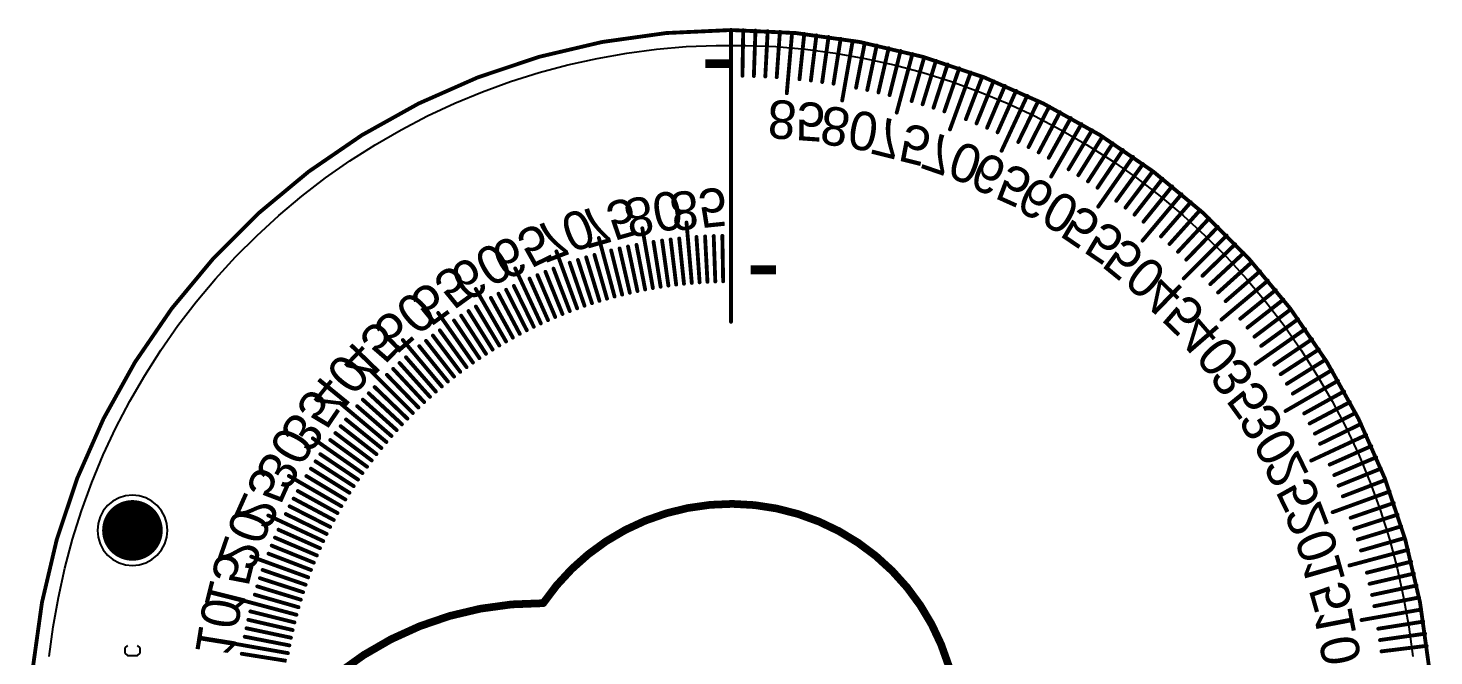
# Model space of a CAD drawing. Header units: millimetres. Extents: x -46.4 to 46.4, y -47.3 to 46.4.
# Drawn here: x -46.4 to 46.4, y 5 to 46.4 of the extents above; entities that cross this region are included whole.
import ezdxf

# ---------------------------------------------------------------- set-up
doc = ezdxf.new("R2010")
doc.units = ezdxf.units.MM
for name, color, linetype in [('BottomLayer', 5, 'Continuous'), ('BottomOverlay', 54, 'Continuous'), ('BottomSolder', 6, 'Continuous'), ('Mechanical1', 6, 'Continuous'), ('PadHoleLayer', 156, 'Continuous'), ('TopLayer', 1, 'Continuous'), ('TopOverlay', 2, 'Continuous'), ('TopSolder', 216, 'Continuous')]:
    doc.layers.add(name, color=color, linetype=linetype)

msp = doc.modelspace()

# ---------------------------------------------------------------- linework, layer by layer
at = {"layer": 'BottomLayer'}
for p, q in [((-8.83, 44.389), (-6.885, 44.732)), ((-6.885, 44.732), (-4.927, 44.99)), ((-4.927, 44.99), (-2.96, 45.162)), ((-2.96, 45.162), (-0.987, 45.248)), ((-0.987, 45.248), (0.987, 45.248)), ((0.987, 45.248), (2.96, 45.162)), ((2.96, 45.162), (4.927, 44.99)), ((4.927, 44.99), (6.885, 44.732)), ((6.885, 44.732), (8.83, 44.389)), ((-12.665, 43.451), (-10.757, 43.962)), ((-10.757, 43.962), (-8.83, 44.389)), ((8.83, 44.389), (10.757, 43.962)), ((10.757, 43.962), (12.665, 43.451)), ((-16.404, 42.182), (-14.548, 42.857)), ((-14.548, 42.857), (-12.665, 43.451)), ((12.665, 43.451), (14.548, 42.857)), ((14.548, 42.857), (16.404, 42.182)), ((-18.228, 41.426), (-16.404, 42.182)), ((16.404, 42.182), (18.228, 41.426)), ((-20.018, 40.591), (-18.228, 41.426)), ((18.228, 41.426), (20.018, 40.591)), ((-21.769, 39.68), (-20.018, 40.591)), ((20.018, 40.591), (21.769, 39.68)), ((-23.479, 38.692), (-21.769, 39.68)), ((21.769, 39.68), (23.479, 38.692)), ((-25.145, 37.631), (-23.479, 38.692)), ((23.479, 38.692), (25.144, 37.631)), ((-26.762, 36.499), (-25.145, 37.631)), ((25.144, 37.631), (26.762, 36.499)), ((-28.329, 35.297), (-26.762, 36.499)), ((26.762, 36.499), (28.329, 35.297)), ((-29.841, 34.027), (-28.329, 35.297)), ((28.329, 35.297), (29.841, 34.027)), ((-31.297, 32.693), (-29.841, 34.027)), ((29.841, 34.027), (31.297, 32.693)), ((-32.693, 31.297), (-31.297, 32.693)), ((31.297, 32.693), (32.693, 31.297)), ((-34.027, 29.841), (-32.693, 31.297)), ((32.693, 31.297), (34.027, 29.841)), ((-35.297, 28.329), (-34.027, 29.841)), ((34.027, 29.841), (35.297, 28.329)), ((-36.499, 26.762), (-35.297, 28.329)), ((35.297, 28.329), (36.499, 26.762)), ((-37.631, 25.144), (-36.499, 26.762)), ((36.499, 26.762), (37.631, 25.145)), ((-38.692, 23.479), (-37.631, 25.144)), ((37.631, 25.145), (38.692, 23.479)), ((-39.68, 21.769), (-38.692, 23.479)), ((38.692, 23.479), (39.68, 21.769)), ((-40.591, 20.018), (-39.68, 21.769)), ((39.68, 21.769), (40.591, 20.018)), ((-41.426, 18.228), (-40.591, 20.018)), ((40.591, 20.018), (41.426, 18.228)), ((-42.182, 16.404), (-41.426, 18.228)), ((41.426, 18.228), (42.182, 16.404)), ((-42.857, 14.548), (-42.182, 16.404)), ((42.182, 16.404), (42.857, 14.548)), ((-41.138, 14.888), (-41.426, 14.537)), ((-40.787, 15.176), (-41.138, 14.888)), ((-40.386, 15.39), (-40.787, 15.176)), ((-39.952, 15.521), (-40.386, 15.39)), ((-39.5, 15.566), (-39.952, 15.521)), ((-39.048, 15.521), (-39.5, 15.566)), ((-38.614, 15.39), (-39.048, 15.521)), ((-38.213, 15.176), (-38.614, 15.39)), ((-37.862, 14.888), (-38.213, 15.176)), ((-37.574, 14.537), (-37.862, 14.888)), ((-43.451, 12.665), (-42.857, 14.548)), ((-41.64, 14.136), (-41.771, 13.702)), ((-41.426, 14.537), (-41.64, 14.136)), ((-37.36, 14.136), (-37.574, 14.537)), ((-37.229, 13.702), (-37.36, 14.136)), ((42.857, 14.548), (43.451, 12.665)), ((-41.771, 13.702), (-41.816, 13.25)), ((-41.816, 13.25), (-41.771, 12.798)), ((-37.184, 13.25), (-37.229, 13.702)), ((-37.229, 12.798), (-37.184, 13.25)), ((-43.962, 10.757), (-43.451, 12.665)), ((-41.771, 12.798), (-41.64, 12.364)), ((-41.64, 12.364), (-41.426, 11.963)), ((-37.574, 11.963), (-37.36, 12.364)), ((-37.36, 12.364), (-37.229, 12.798)), ((43.451, 12.665), (43.962, 10.757)), ((-41.426, 11.963), (-41.138, 11.612)), ((-41.138, 11.612), (-40.787, 11.324)), ((-40.787, 11.324), (-40.386, 11.11)), ((-38.614, 11.11), (-38.213, 11.324)), ((-38.213, 11.324), (-37.862, 11.612)), ((-37.862, 11.612), (-37.574, 11.963)), ((-44.389, 8.83), (-43.962, 10.757)), ((-40.386, 11.11), (-39.952, 10.979)), ((-39.952, 10.979), (-39.5, 10.934)), ((-39.5, 10.934), (-39.048, 10.979)), ((-39.048, 10.979), (-38.614, 11.11)), ((43.962, 10.757), (44.389, 8.83)), ((-44.732, 6.885), (-44.389, 8.83)), ((44.389, 8.83), (44.732, 6.885)), ((-44.99, 4.927), (-44.732, 6.885)), ((44.732, 6.885), (44.99, 4.927))]:
    msp.add_line(p, q, dxfattribs=at)
at = {"layer": 'BottomOverlay', "const_width": 0.254}
for points in [[(0, 27.007), (0, 46.257)], [(0.755, 43.243), (0.807, 46.243)], [(1.509, 43.224), (1.614, 46.222)], [(2.264, 43.191), (2.421, 46.187)], [(3.017, 43.145), (3.226, 46.137)], [(3.682, 42.089), (4.031, 46.074)], [(3.769, 43.085), (4.031, 46.074)], [(4.521, 43.013), (4.834, 45.997)], [(5.271, 42.928), (5.636, 45.905)], [(6.019, 42.829), (6.437, 45.8)], [(6.766, 42.718), (7.235, 45.681)], [(7.337, 41.608), (8.031, 45.547)], [(7.51, 42.593), (8.031, 45.547)], [(8.252, 42.455), (8.825, 45.4)], [(8.992, 42.305), (9.616, 45.239)], [(9.729, 42.142), (10.404, 45.065)], [(10.463, 41.965), (11.189, 44.876)], [(10.935, 40.81), (11.97, 44.674)], [(11.194, 41.776), (11.97, 44.674)], [(11.921, 41.575), (12.748, 44.458)], [(12.645, 41.36), (13.522, 44.229)], [(13.365, 41.133), (14.292, 43.986)], [(14.081, 40.894), (15.058, 43.73)], [(14.45, 39.702), (15.818, 43.461)], [(14.792, 40.642), (15.818, 43.461)], [(15.499, 40.377), (16.575, 43.178)], [(16.202, 40.101), (17.326, 42.882)], [(16.899, 39.812), (18.071, 42.573)], [(17.591, 39.511), (18.812, 42.251)], [(17.856, 38.292), (19.546, 41.917)], [(18.278, 39.198), (19.546, 41.917)], [(18.96, 38.873), (20.275, 41.569)], [(19.635, 38.536), (20.997, 41.209)], [(20.305, 38.187), (21.713, 40.836)], [(20.968, 37.827), (22.422, 40.451)], [(21.125, 36.59), (23.125, 40.054)], [(21.625, 37.456), (23.125, 40.054)], [(22.275, 37.072), (23.821, 39.644)], [(22.919, 36.678), (24.509, 39.222)], [(23.556, 36.273), (25.19, 38.789)], [(24.185, 35.856), (25.863, 38.343)], [(24.234, 34.609), (26.528, 37.886)], [(24.807, 35.428), (26.528, 37.886)], [(25.422, 34.99), (27.185, 37.417)], [(26.029, 34.541), (27.834, 36.937)], [(26.627, 34.081), (28.474, 36.445)], [(27.158, 32.365), (29.729, 35.43)], [(27.218, 33.612), (29.106, 35.943)], [(27.801, 33.131), (29.729, 35.43)], [(28.375, 32.641), (30.343, 34.905)], [(28.94, 32.141), (30.947, 34.37)], [(-2.936, 33.561), (-2.588, 29.576)], [(29.496, 31.631), (31.542, 33.825)], [(30.044, 31.111), (32.128, 33.269)], [(-8.719, 32.541), (-7.684, 28.677)], [(-5.85, 33.177), (-5.155, 29.238)], [(-4.549, 32.371), (-4.132, 29.4)], [(-3.984, 32.445), (-3.618, 29.468)], [(-3.417, 32.51), (-3.103, 29.526)], [(-2.849, 32.565), (-2.588, 29.576)], [(-2.28, 32.609), (-2.071, 29.617)], [(-1.711, 32.644), (-1.554, 29.648)], [(-1.141, 32.669), (-1.036, 29.671)], [(-0.571, 32.684), (-0.518, 29.685)], [(29.875, 29.875), (32.704, 32.704)], [(30.582, 30.582), (32.704, 32.704)], [(-11.522, 31.657), (-10.154, 27.899)], [(-9.01, 31.423), (-8.183, 28.539)], [(-8.461, 31.575), (-7.684, 28.677)], [(-7.908, 31.718), (-7.182, 28.807)], [(-7.353, 31.851), (-6.679, 28.928)], [(-6.796, 31.975), (-6.173, 29.04)], [(-6.237, 32.088), (-5.665, 29.144)], [(-5.676, 32.192), (-5.155, 29.238)], [(-5.114, 32.287), (-4.644, 29.324)], [(31.111, 30.044), (33.269, 32.128)], [(31.631, 29.496), (33.825, 31.542)], [(-14.238, 30.533), (-12.547, 26.907)], [(-11.715, 30.518), (-10.64, 27.717)], [(-11.18, 30.718), (-10.154, 27.899)], [(-10.643, 30.908), (-9.666, 28.072)], [(-10.101, 31.089), (-9.174, 28.236)], [(-9.557, 31.261), (-8.68, 28.392)], [(32.141, 28.94), (34.37, 30.947)], [(-13.815, 29.626), (-12.547, 26.907)], [(-13.296, 29.863), (-12.076, 27.122)], [(-12.773, 30.09), (-11.6, 27.329)], [(-12.246, 30.309), (-11.122, 27.527)], [(32.365, 27.158), (35.43, 29.729)], [(32.641, 28.375), (34.905, 30.343)], [(33.131, 27.801), (35.43, 29.729)], [(-16.845, 29.176), (-14.845, 25.711)], [(-15.347, 28.863), (-13.938, 26.214)], [(-14.841, 29.126), (-13.479, 26.453)], [(-14.33, 29.381), (-13.015, 26.684)], [(33.612, 27.218), (35.943, 29.106)], [(-17.323, 27.722), (-15.733, 25.178)], [(-16.836, 28.02), (-15.291, 25.448)], [(-16.345, 28.31), (-14.845, 25.711)], [(-15.848, 28.59), (-14.394, 25.967)], [(34.081, 26.627), (36.445, 28.474)], [(34.541, 26.029), (36.937, 27.834)], [(-19.323, 27.596), (-17.029, 24.32)], [(-18.75, 26.777), (-17.029, 24.32)], [(-18.279, 27.1), (-16.602, 24.613)], [(-17.804, 27.415), (-16.17, 24.899)], [(34.99, 25.422), (37.417, 27.185)], [(-19.673, 26.107), (-17.867, 23.711)], [(-19.214, 26.446), (-17.451, 24.019)], [(34.609, 24.234), (37.886, 26.528)], [(35.428, 24.807), (37.886, 26.528)], [(35.856, 24.185), (38.343, 25.863)], [(-21.655, 25.807), (-19.084, 22.743)], [(-21.012, 25.041), (-19.084, 22.743)], [(-20.572, 25.404), (-18.684, 23.073)], [(-20.125, 25.759), (-18.278, 23.395)], [(36.273, 23.556), (38.789, 25.19)], [(-21.873, 24.293), (-19.866, 22.063)], [(-21.446, 24.671), (-19.478, 22.407)], [(36.678, 22.919), (39.222, 24.509)], [(-23.822, 23.822), (-20.993, 20.993)], [(-23.115, 23.115), (-20.993, 20.993)], [(-22.708, 23.515), (-20.624, 21.357)], [(-22.294, 23.907), (-20.248, 21.713)], [(36.59, 21.125), (40.054, 23.125)], [(37.072, 22.275), (39.644, 23.821)], [(37.456, 21.625), (40.054, 23.125)], [(-23.907, 22.294), (-21.713, 20.248)], [(-23.515, 22.708), (-21.357, 20.624)], [(37.827, 20.968), (40.451, 22.422)], [(-25.807, 21.655), (-22.743, 19.084)], [(-24.671, 21.446), (-22.407, 19.478)], [(-24.293, 21.873), (-22.063, 19.866)], [(38.187, 20.305), (40.836, 21.713)], [(-25.404, 20.572), (-23.073, 18.684)], [(-25.041, 21.012), (-22.743, 19.084)], [(38.536, 19.635), (41.209, 20.997)], [(-26.107, 19.673), (-23.711, 17.867)], [(-25.759, 20.125), (-23.395, 18.278)], [(38.292, 17.856), (41.917, 19.546)], [(38.873, 18.96), (41.569, 20.275)], [(39.198, 18.278), (41.917, 19.546)], [(-27.596, 19.323), (-24.32, 17.029)], [(-26.777, 18.75), (-24.32, 17.029)], [(-26.446, 19.214), (-24.019, 17.451)], [(39.511, 17.591), (42.251, 18.812)], [(-27.415, 17.804), (-24.899, 16.17)], [(-27.1, 18.279), (-24.613, 16.602)], [(39.812, 16.899), (42.573, 18.071)], [(-29.176, 16.845), (-25.711, 14.845)], [(-28.02, 16.836), (-25.448, 15.291)], [(-27.722, 17.323), (-25.178, 15.733)], [(40.101, 16.202), (42.882, 17.326)], [(40.377, 15.499), (43.178, 16.575)], [(-28.59, 15.848), (-25.967, 14.394)], [(-28.31, 16.345), (-25.711, 14.845)], [(39.702, 14.45), (43.461, 15.818)], [(40.642, 14.792), (43.461, 15.818)], [(-29.126, 14.841), (-26.453, 13.479)], [(-28.863, 15.347), (-26.214, 13.938)], [(40.894, 14.081), (43.73, 15.058)], [(-30.533, 14.238), (-26.907, 12.547)], [(-29.626, 13.815), (-26.907, 12.547)], [(-29.381, 14.33), (-26.684, 13.015)], [(41.133, 13.365), (43.986, 14.292)], [(-29.863, 13.296), (-27.122, 12.076)], [(41.36, 12.645), (44.229, 13.522)], [(-30.309, 12.246), (-27.527, 11.122)], [(-30.09, 12.773), (-27.329, 11.6)], [(40.81, 10.935), (44.674, 11.97)], [(41.575, 11.921), (44.458, 12.748)], [(41.776, 11.194), (44.674, 11.97)], [(-31.657, 11.522), (-27.899, 10.154)], [(-30.718, 11.18), (-27.899, 10.154)], [(-30.518, 11.715), (-27.717, 10.64)], [(41.965, 10.463), (44.876, 11.189)], [(-31.089, 10.101), (-28.236, 9.174)], [(-30.908, 10.643), (-28.072, 9.666)], [(42.142, 9.729), (45.065, 10.404)], [(-31.261, 9.557), (-28.392, 8.68)], [(42.305, 8.992), (45.239, 9.616)], [(-32.541, 8.719), (-28.677, 7.684)], [(-31.575, 8.461), (-28.677, 7.684)], [(-31.423, 9.01), (-28.539, 8.183)], [(42.455, 8.252), (45.4, 8.825)], [(-31.851, 7.353), (-28.928, 6.679)], [(-31.718, 7.908), (-28.807, 7.182)], [(41.608, 7.337), (45.547, 8.031)], [(42.593, 7.51), (45.547, 8.031)], [(-31.975, 6.796), (-29.04, 6.173)], [(42.718, 6.766), (45.681, 7.235)], [(42.829, 6.019), (45.8, 6.437)], [(-33.177, 5.85), (-29.238, 5.155)], [(-32.192, 5.676), (-29.238, 5.155)], [(-32.088, 6.237), (-29.144, 5.665)], [(42.928, 5.271), (45.905, 5.636)], [(-32.287, 5.114), (-29.324, 4.644)]]:
    msp.add_lwpolyline(points, dxfattribs=at)
at = {"layer": 'BottomOverlay'}
for points, const_width in [([(-0.064, 46.257, 1), (0.064, 46.257, 1)], 0.127), ([(0.744, 46.243, 1), (0.871, 46.243, 1)], 0.127), ([(1.551, 46.222, 1), (1.678, 46.222, 1)], 0.127), ([(2.357, 46.187, 1), (2.484, 46.187, 1)], 0.127), ([(3.163, 46.137, 1), (3.29, 46.137, 1)], 0.127), ([(3.967, 46.074, 1), (4.094, 46.074, 1)], 0.127), ([(3.967, 46.074, 1), (4.094, 46.074, 1)], 0.127), ([(4.771, 45.997, 1), (4.898, 45.997, 1)], 0.127), ([(5.573, 45.905, 1), (5.7, 45.905, 1)], 0.127), ([(6.373, 45.8, 1), (6.5, 45.8, 1)], 0.127), ([(7.172, 45.681, 1), (7.299, 45.681, 1)], 0.127), ([(7.968, 45.547, 1), (8.095, 45.547, 1)], 0.127), ([(7.968, 45.547, 1), (8.095, 45.547, 1)], 0.127), ([(8.761, 45.4, 1), (8.888, 45.4, 1)], 0.127), ([(9.552, 45.239, 1), (9.679, 45.239, 1)], 0.127), ([(10.34, 45.065, 1), (10.467, 45.065, 1)], 0.127), ([(11.125, 44.876, 1), (11.252, 44.876, 1)], 0.127), ([(11.907, 44.674, 1), (12.034, 44.674, 1)], 0.127), ([(11.907, 44.674, 1), (12.034, 44.674, 1)], 0.127), ([(12.685, 44.458, 1), (12.812, 44.458, 1)], 0.127), ([(13.459, 44.229, 1), (13.586, 44.229, 1)], 0.127), ([(14.229, 43.986, 1), (14.356, 43.986, 1)], 0.127), ([(14.994, 43.73, 1), (15.121, 43.73, 1)], 0.127), ([(0.691, 43.243, 1), (0.818, 43.243, 1)], 0.127), ([(1.446, 43.224, 1), (1.573, 43.224, 1)], 0.127), ([(2.2, 43.191, 1), (2.327, 43.191, 1)], 0.127), ([(2.953, 43.145, 1), (3.08, 43.145, 1)], 0.127), ([(3.706, 43.085, 1), (3.833, 43.085, 1)], 0.127), ([(4.457, 43.013, 1), (4.584, 43.013, 1)], 0.127), ([(5.207, 42.928, 1), (5.334, 42.928, 1)], 0.127), ([(5.956, 42.829, 1), (6.083, 42.829, 1)], 0.127), ([(6.702, 42.718, 1), (6.829, 42.718, 1)], 0.127), ([(7.447, 42.593, 1), (7.574, 42.593, 1)], 0.127), ([(15.755, 43.461, 1), (15.882, 43.461, 1)], 0.127), ([(15.755, 43.461, 1), (15.882, 43.461, 1)], 0.127), ([(16.511, 43.178, 1), (16.638, 43.178, 1)], 0.127), ([(17.262, 42.882, 1), (17.389, 42.882, 1)], 0.127), ([(18.008, 42.573, 1), (18.135, 42.573, 1)], 0.127), ([(3.619, 42.089, 1), (3.746, 42.089, 1)], 0.127), ([(8.189, 42.455, 1), (8.316, 42.455, 1)], 0.127), ([(8.929, 42.305, 1), (9.056, 42.305, 1)], 0.127), ([(9.666, 42.142, 1), (9.793, 42.142, 1)], 0.127), ([(10.4, 41.965, 1), (10.527, 41.965, 1)], 0.127), ([(11.13, 41.776, 1), (11.257, 41.776, 1)], 0.127), ([(18.748, 42.251, 1), (18.875, 42.251, 1)], 0.127), ([(19.483, 41.917, 1), (19.61, 41.917, 1)], 0.127), ([(19.483, 41.917, 1), (19.61, 41.917, 1)], 0.127), ([(7.273, 41.608, 1), (7.4, 41.608, 1)], 0.127), ([(10.872, 40.81, 1), (10.999, 40.81, 1)], 0.127), ([(11.858, 41.575, 1), (11.985, 41.575, 1)], 0.127), ([(12.582, 41.36, 1), (12.709, 41.36, 1)], 0.127), ([(13.301, 41.133, 1), (13.428, 41.133, 1)], 0.127), ([(14.017, 40.894, 1), (14.144, 40.894, 1)], 0.127), ([(20.211, 41.569, 1), (20.338, 41.569, 1)], 0.127), ([(20.934, 41.209, 1), (21.061, 41.209, 1)], 0.127), ([(21.65, 40.836, 1), (21.777, 40.836, 1)], 0.127), ([(14.729, 40.642, 1), (14.856, 40.642, 1)], 0.127), ([(15.436, 40.377, 1), (15.563, 40.377, 1)], 0.127), ([(16.138, 40.101, 1), (16.265, 40.101, 1)], 0.127), ([(16.836, 39.812, 1), (16.963, 39.812, 1)], 0.127), ([(22.359, 40.451, 1), (22.486, 40.451, 1)], 0.127), ([(23.062, 40.054, 1), (23.189, 40.054, 1)], 0.127), ([(23.062, 40.054, 1), (23.189, 40.054, 1)], 0.127), ([(14.387, 39.702, 1), (14.514, 39.702, 1)], 0.127), ([(17.528, 39.511, 1), (17.655, 39.511, 1)], 0.127), ([(18.215, 39.198, 1), (18.342, 39.198, 1)], 0.127), ([(18.896, 38.873, 1), (19.023, 38.873, 1)], 0.127), ([(23.757, 39.644, 1), (23.884, 39.644, 1)], 0.127), ([(24.445, 39.222, 1), (24.572, 39.222, 1)], 0.127), ([(17.792, 38.292, 1), (17.919, 38.292, 1)], 0.127), ([(19.572, 38.536, 1), (19.699, 38.536, 1)], 0.127), ([(20.241, 38.187, 1), (20.368, 38.187, 1)], 0.127), ([(25.126, 38.789, 1), (25.253, 38.789, 1)], 0.127), ([(25.799, 38.343, 1), (25.926, 38.343, 1)], 0.127), ([(20.905, 37.827, 1), (21.032, 37.827, 1)], 0.127), ([(21.562, 37.456, 1), (21.689, 37.456, 1)], 0.127), ([(22.212, 37.072, 1), (22.339, 37.072, 1)], 0.127), ([(26.464, 37.886, 1), (26.591, 37.886, 1)], 0.127), ([(26.464, 37.886, 1), (26.591, 37.886, 1)], 0.127), ([(27.122, 37.417, 1), (27.249, 37.417, 1)], 0.127), ([(21.061, 36.59, 1), (21.188, 36.59, 1)], 0.127), ([(22.856, 36.678, 1), (22.983, 36.678, 1)], 0.127), ([(23.492, 36.273, 1), (23.619, 36.273, 1)], 0.127), ([(27.77, 36.937, 1), (27.897, 36.937, 1)], 0.127), ([(28.411, 36.445, 1), (28.538, 36.445, 1)], 0.127), ([(24.122, 35.856, 1), (24.249, 35.856, 1)], 0.127), ([(24.744, 35.428, 1), (24.871, 35.428, 1)], 0.127), ([(29.043, 35.943, 1), (29.17, 35.943, 1)], 0.127), ([(29.665, 35.43, 1), (29.792, 35.43, 1)], 0.127), ([(29.665, 35.43, 1), (29.792, 35.43, 1)], 0.127), ([(24.17, 34.609, 1), (24.297, 34.609, 1)], 0.127), ([(25.358, 34.99, 1), (25.485, 34.99, 1)], 0.127), ([(25.965, 34.541, 1), (26.092, 34.541, 1)], 0.127), ([(30.279, 34.905, 1), (30.406, 34.905, 1)], 0.127), ([(30.884, 34.37, 1), (31.011, 34.37, 1)], 0.127), ([(-3, 33.561, 1), (-2.873, 33.561, 1)], 0.127), ([(26.564, 34.081, 1), (26.691, 34.081, 1)], 0.127), ([(27.155, 33.612, 1), (27.282, 33.612, 1)], 0.127), ([(31.479, 33.825, 1), (31.606, 33.825, 1)], 0.127), ([(32.064, 33.269, 1), (32.191, 33.269, 1)], 0.127), ([(-8.783, 32.541, 1), (-8.656, 32.541, 1)], 0.127), ([(-5.914, 33.177, 1), (-5.787, 33.177, 1)], 0.127), ([(-4.613, 32.371, 1), (-4.486, 32.371, 1)], 0.127), ([(-4.047, 32.445, 1), (-3.92, 32.445, 1)], 0.127), ([(-3.48, 32.51, 1), (-3.353, 32.51, 1)], 0.127), ([(-2.913, 32.565, 1), (-2.786, 32.565, 1)], 0.127), ([(-2.344, 32.609, 1), (-2.217, 32.609, 1)], 0.127), ([(-1.774, 32.644, 1), (-1.647, 32.644, 1)], 0.127), ([(-1.204, 32.669, 1), (-1.077, 32.669, 1)], 0.127), ([(-0.634, 32.684, 1), (-0.507, 32.684, 1)], 0.127), ([(27.094, 32.365, 1), (27.221, 32.365, 1)], 0.127), ([(27.737, 33.131, 1), (27.864, 33.131, 1)], 0.127), ([(28.311, 32.641, 1), (28.438, 32.641, 1)], 0.127), ([(32.64, 32.704, 1), (32.767, 32.704, 1)], 0.127), ([(32.64, 32.704, 1), (32.767, 32.704, 1)], 0.127), ([(-11.586, 31.657, 1), (-11.459, 31.657, 1)], 0.127), ([(-9.074, 31.423, 1), (-8.947, 31.423, 1)], 0.127), ([(-8.524, 31.575, 1), (-8.397, 31.575, 1)], 0.127), ([(-7.972, 31.718, 1), (-7.845, 31.718, 1)], 0.127), ([(-7.417, 31.851, 1), (-7.29, 31.851, 1)], 0.127), ([(-6.86, 31.975, 1), (-6.733, 31.975, 1)], 0.127), ([(-6.301, 32.088, 1), (-6.174, 32.088, 1)], 0.127), ([(-5.74, 32.192, 1), (-5.613, 32.192, 1)], 0.127), ([(-5.177, 32.287, 1), (-5.05, 32.287, 1)], 0.127), ([(28.876, 32.141, 1), (29.003, 32.141, 1)], 0.127), ([(29.433, 31.631, 1), (29.56, 31.631, 1)], 0.127), ([(33.206, 32.128, 1), (33.333, 32.128, 1)], 0.127), ([(33.762, 31.542, 1), (33.889, 31.542, 1)], 0.127), ([(-14.301, 30.533, 1), (-14.174, 30.533, 1)], 0.127), ([(-11.778, 30.518, 1), (-11.651, 30.518, 1)], 0.127), ([(-11.244, 30.718, 1), (-11.117, 30.718, 1)], 0.127), ([(-10.706, 30.908, 1), (-10.579, 30.908, 1)], 0.127), ([(-10.165, 31.089, 1), (-10.038, 31.089, 1)], 0.127), ([(-9.621, 31.261, 1), (-9.494, 31.261, 1)], 0.127), ([(29.98, 31.111, 1), (30.107, 31.111, 1)], 0.127), ([(30.519, 30.582, 1), (30.646, 30.582, 1)], 0.127), ([(34.307, 30.947, 1), (34.434, 30.947, 1)], 0.127), ([(-13.878, 29.626, 1), (-13.751, 29.626, 1)], 0.127), ([(-13.359, 29.863, 1), (-13.232, 29.863, 1)], 0.127), ([(-12.836, 30.09, 1), (-12.709, 30.09, 1)], 0.127), ([(-12.309, 30.309, 1), (-12.182, 30.309, 1)], 0.127), ([(-2.651, 29.576, 1), (-2.524, 29.576, 1)], 0.127), ([(-2.651, 29.576, 1), (-2.524, 29.576, 1)], 0.127), ([(-2.135, 29.617, 1), (-2.008, 29.617, 1)], 0.127), ([(-1.617, 29.648, 1), (-1.49, 29.648, 1)], 0.127), ([(-1.1, 29.671, 1), (-0.973, 29.671, 1)], 0.127), ([(-0.582, 29.685, 1), (-0.455, 29.685, 1)], 0.127), ([(29.812, 29.875, 1), (29.939, 29.875, 1)], 0.127), ([(31.048, 30.044, 1), (31.175, 30.044, 1)], 0.127), ([(34.842, 30.343, 1), (34.969, 30.343, 1)], 0.127), ([(35.366, 29.729, 1), (35.493, 29.729, 1)], 0.127), ([(35.366, 29.729, 1), (35.493, 29.729, 1)], 0.127), ([(-16.908, 29.176, 1), (-16.781, 29.176, 1)], 0.127), ([(-15.41, 28.863, 1), (-15.283, 28.863, 1)], 0.127), ([(-14.904, 29.126, 1), (-14.777, 29.126, 1)], 0.127), ([(-14.393, 29.381, 1), (-14.266, 29.381, 1)], 0.127), ([(-7.748, 28.677, 1), (-7.621, 28.677, 1)], 0.127), ([(-7.748, 28.677, 1), (-7.621, 28.677, 1)], 0.127), ([(-7.246, 28.807, 1), (-7.119, 28.807, 1)], 0.127), ([(-6.742, 28.928, 1), (-6.615, 28.928, 1)], 0.127), ([(-6.236, 29.04, 1), (-6.109, 29.04, 1)], 0.127), ([(-5.728, 29.144, 1), (-5.601, 29.144, 1)], 0.127), ([(-5.219, 29.238, 1), (-5.092, 29.238, 1)], 0.127), ([(-5.219, 29.238, 1), (-5.092, 29.238, 1)], 0.127), ([(-4.708, 29.324, 1), (-4.581, 29.324, 1)], 0.127), ([(-4.195, 29.4, 1), (-4.068, 29.4, 1)], 0.127), ([(-3.682, 29.468, 1), (-3.555, 29.468, 1)], 0.127), ([(-3.167, 29.526, 1), (-3.04, 29.526, 1)], 0.127), ([(31.568, 29.496, 1), (31.695, 29.496, 1)], 0.127), ([(32.078, 28.94, 1), (32.205, 28.94, 1)], 0.127), ([(35.88, 29.106, 1), (36.007, 29.106, 1)], 0.127), ([(-17.386, 27.722, 1), (-17.259, 27.722, 1)], 0.127), ([(-16.9, 28.02, 1), (-16.773, 28.02, 1)], 0.127), ([(-16.408, 28.31, 1), (-16.281, 28.31, 1)], 0.127), ([(-15.911, 28.59, 1), (-15.784, 28.59, 1)], 0.127), ([(-10.703, 27.717, 1), (-10.576, 27.717, 1)], 0.127), ([(-10.218, 27.899, 1), (-10.091, 27.899, 1)], 0.127), ([(-10.218, 27.899, 1), (-10.091, 27.899, 1)], 0.127), ([(-9.729, 28.072, 1), (-9.602, 28.072, 1)], 0.127), ([(-9.238, 28.236, 1), (-9.111, 28.236, 1)], 0.127), ([(-8.744, 28.392, 1), (-8.617, 28.392, 1)], 0.127), ([(-8.247, 28.539, 1), (-8.12, 28.539, 1)], 0.127), ([(32.578, 28.375, 1), (32.705, 28.375, 1)], 0.127), ([(33.068, 27.801, 1), (33.195, 27.801, 1)], 0.127), ([(36.382, 28.474, 1), (36.509, 28.474, 1)], 0.127), ([(36.873, 27.834, 1), (37, 27.834, 1)], 0.127), ([(-19.387, 27.596, 1), (-19.26, 27.596, 1)], 0.127), ([(-18.813, 26.777, 1), (-18.686, 26.777, 1)], 0.127), ([(-18.343, 27.1, 1), (-18.216, 27.1, 1)], 0.127), ([(-17.867, 27.415, 1), (-17.74, 27.415, 1)], 0.127), ([(-12.611, 26.907, 1), (-12.484, 26.907, 1)], 0.127), ([(-12.611, 26.907, 1), (-12.484, 26.907, 1)], 0.127), ([(-12.139, 27.122, 1), (-12.012, 27.122, 1)], 0.127), ([(-11.664, 27.329, 1), (-11.537, 27.329, 1)], 0.127), ([(-11.185, 27.527, 1), (-11.058, 27.527, 1)], 0.127), ([(-0.064, 27.007, 1), (0.064, 27.007, 1)], 0.127), ([(32.302, 27.158, 1), (32.429, 27.158, 1)], 0.127), ([(33.548, 27.218, 1), (33.675, 27.218, 1)], 0.127), ([(37.354, 27.185, 1), (37.481, 27.185, 1)], 0.127), ([(-19.736, 26.107, 1), (-19.609, 26.107, 1)], 0.127), ([(-19.278, 26.446, 1), (-19.151, 26.446, 1)], 0.127), ([(-14.457, 25.967, 1), (-14.33, 25.967, 1)], 0.127), ([(-14.002, 26.214, 1), (-13.875, 26.214, 1)], 0.127), ([(-13.542, 26.453, 1), (-13.415, 26.453, 1)], 0.127), ([(-13.078, 26.684, 1), (-12.951, 26.684, 1)], 0.127), ([(34.018, 26.627, 1), (34.145, 26.627, 1)], 0.127), ([(34.477, 26.029, 1), (34.604, 26.029, 1)], 0.127), ([(37.822, 26.528, 1), (37.949, 26.528, 1)], 0.127), ([(37.822, 26.528, 1), (37.949, 26.528, 1)], 0.127), ([(38.279, 25.863, 1), (38.406, 25.863, 1)], 0.127), ([(-21.718, 25.807, 1), (-21.591, 25.807, 1)], 0.127), ([(-21.076, 25.041, 1), (-20.949, 25.041, 1)], 0.127), ([(-20.635, 25.404, 1), (-20.508, 25.404, 1)], 0.127), ([(-20.189, 25.759, 1), (-20.062, 25.759, 1)], 0.127), ([(-15.796, 25.178, 1), (-15.669, 25.178, 1)], 0.127), ([(-15.354, 25.448, 1), (-15.227, 25.448, 1)], 0.127), ([(-14.908, 25.711, 1), (-14.781, 25.711, 1)], 0.127), ([(-14.908, 25.711, 1), (-14.781, 25.711, 1)], 0.127), ([(34.926, 25.422, 1), (35.053, 25.422, 1)], 0.127), ([(38.725, 25.19, 1), (38.852, 25.19, 1)], 0.127), ([(-21.937, 24.293, 1), (-21.81, 24.293, 1)], 0.127), ([(-21.509, 24.671, 1), (-21.382, 24.671, 1)], 0.127), ([(-17.514, 24.019, 1), (-17.387, 24.019, 1)], 0.127), ([(-17.092, 24.32, 1), (-16.965, 24.32, 1)], 0.127), ([(-17.092, 24.32, 1), (-16.965, 24.32, 1)], 0.127), ([(-16.665, 24.613, 1), (-16.538, 24.613, 1)], 0.127), ([(-16.233, 24.899, 1), (-16.106, 24.899, 1)], 0.127), ([(34.546, 24.234, 1), (34.673, 24.234, 1)], 0.127), ([(35.365, 24.807, 1), (35.492, 24.807, 1)], 0.127), ([(35.792, 24.185, 1), (35.919, 24.185, 1)], 0.127), ([(39.159, 24.509, 1), (39.286, 24.509, 1)], 0.127), ([(-23.885, 23.822, 1), (-23.758, 23.822, 1)], 0.127), ([(-23.178, 23.115, 1), (-23.051, 23.115, 1)], 0.127), ([(-22.771, 23.515, 1), (-22.644, 23.515, 1)], 0.127), ([(-22.357, 23.907, 1), (-22.23, 23.907, 1)], 0.127), ([(-18.747, 23.073, 1), (-18.62, 23.073, 1)], 0.127), ([(-18.342, 23.395, 1), (-18.215, 23.395, 1)], 0.127), ([(-17.931, 23.711, 1), (-17.804, 23.711, 1)], 0.127), ([(36.209, 23.556, 1), (36.336, 23.556, 1)], 0.127), ([(39.58, 23.821, 1), (39.707, 23.821, 1)], 0.127), ([(39.99, 23.125, 1), (40.117, 23.125, 1)], 0.127), ([(39.99, 23.125, 1), (40.117, 23.125, 1)], 0.127), ([(-23.971, 22.294, 1), (-23.844, 22.294, 1)], 0.127), ([(-23.578, 22.708, 1), (-23.451, 22.708, 1)], 0.127), ([(-19.541, 22.407, 1), (-19.414, 22.407, 1)], 0.127), ([(-19.147, 22.743, 1), (-19.02, 22.743, 1)], 0.127), ([(-19.147, 22.743, 1), (-19.02, 22.743, 1)], 0.127), ([(36.615, 22.919, 1), (36.742, 22.919, 1)], 0.127), ([(37.009, 22.275, 1), (37.136, 22.275, 1)], 0.127), ([(40.388, 22.422, 1), (40.515, 22.422, 1)], 0.127), ([(-25.871, 21.655, 1), (-25.744, 21.655, 1)], 0.127), ([(-24.734, 21.446, 1), (-24.607, 21.446, 1)], 0.127), ([(-24.356, 21.873, 1), (-24.229, 21.873, 1)], 0.127), ([(-20.687, 21.357, 1), (-20.56, 21.357, 1)], 0.127), ([(-20.311, 21.713, 1), (-20.184, 21.713, 1)], 0.127), ([(-19.929, 22.063, 1), (-19.802, 22.063, 1)], 0.127), ([(37.392, 21.625, 1), (37.519, 21.625, 1)], 0.127), ([(40.773, 21.713, 1), (40.9, 21.713, 1)], 0.127), ([(-25.468, 20.572, 1), (-25.341, 20.572, 1)], 0.127), ([(-25.105, 21.012, 1), (-24.978, 21.012, 1)], 0.127), ([(-21.42, 20.624, 1), (-21.293, 20.624, 1)], 0.127), ([(-21.057, 20.993, 1), (-20.93, 20.993, 1)], 0.127), ([(-21.057, 20.993, 1), (-20.93, 20.993, 1)], 0.127), ([(36.526, 21.125, 1), (36.653, 21.125, 1)], 0.127), ([(37.764, 20.968, 1), (37.891, 20.968, 1)], 0.127), ([(38.124, 20.305, 1), (38.251, 20.305, 1)], 0.127), ([(41.146, 20.997, 1), (41.273, 20.997, 1)], 0.127), ([(-26.17, 19.673, 1), (-26.043, 19.673, 1)], 0.127), ([(-25.823, 20.125, 1), (-25.696, 20.125, 1)], 0.127), ([(-22.47, 19.478, 1), (-22.343, 19.478, 1)], 0.127), ([(-22.127, 19.866, 1), (-22, 19.866, 1)], 0.127), ([(-21.777, 20.248, 1), (-21.65, 20.248, 1)], 0.127), ([(38.473, 19.635, 1), (38.6, 19.635, 1)], 0.127), ([(41.506, 20.275, 1), (41.633, 20.275, 1)], 0.127), ([(41.853, 19.546, 1), (41.98, 19.546, 1)], 0.127), ([(41.853, 19.546, 1), (41.98, 19.546, 1)], 0.127), ([(-27.66, 19.323, 1), (-27.533, 19.323, 1)], 0.127), ([(-26.841, 18.75, 1), (-26.714, 18.75, 1)], 0.127), ([(-26.51, 19.214, 1), (-26.383, 19.214, 1)], 0.127), ([(-23.136, 18.684, 1), (-23.009, 18.684, 1)], 0.127), ([(-22.807, 19.084, 1), (-22.68, 19.084, 1)], 0.127), ([(-22.807, 19.084, 1), (-22.68, 19.084, 1)], 0.127), ([(38.809, 18.96, 1), (38.936, 18.96, 1)], 0.127), ([(42.188, 18.812, 1), (42.315, 18.812, 1)], 0.127), ([(-27.479, 17.804, 1), (-27.352, 17.804, 1)], 0.127), ([(-27.164, 18.279, 1), (-27.037, 18.279, 1)], 0.127), ([(-23.774, 17.867, 1), (-23.647, 17.867, 1)], 0.127), ([(-23.459, 18.278, 1), (-23.332, 18.278, 1)], 0.127), ([(38.228, 17.856, 1), (38.355, 17.856, 1)], 0.127), ([(39.134, 18.278, 1), (39.261, 18.278, 1)], 0.127), ([(39.447, 17.591, 1), (39.574, 17.591, 1)], 0.127), ([(42.51, 18.071, 1), (42.637, 18.071, 1)], 0.127), ([(-29.239, 16.845, 1), (-29.112, 16.845, 1)], 0.127), ([(-28.083, 16.836, 1), (-27.956, 16.836, 1)], 0.127), ([(-27.785, 17.323, 1), (-27.658, 17.323, 1)], 0.127), ([(-24.677, 16.602, 1), (-24.55, 16.602, 1)], 0.127), ([(-24.383, 17.029, 1), (-24.256, 17.029, 1)], 0.127), ([(-24.383, 17.029, 1), (-24.256, 17.029, 1)], 0.127), ([(-24.082, 17.451, 1), (-23.955, 17.451, 1)], 0.127), ([(39.748, 16.899, 1), (39.875, 16.899, 1)], 0.127), ([(42.819, 17.326, 1), (42.946, 17.326, 1)], 0.127), ([(43.115, 16.575, 1), (43.242, 16.575, 1)], 0.127), ([(-28.654, 15.848, 1), (-28.527, 15.848, 1)], 0.127), ([(-28.373, 16.345, 1), (-28.246, 16.345, 1)], 0.127), ([(-25.241, 15.733, 1), (-25.114, 15.733, 1)], 0.127), ([(-24.963, 16.17, 1), (-24.836, 16.17, 1)], 0.127), ([(40.037, 16.202, 1), (40.164, 16.202, 1)], 0.127), ([(43.397, 15.818, 1), (43.524, 15.818, 1)], 0.127), ([(43.397, 15.818, 1), (43.524, 15.818, 1)], 0.127), ([(-29.19, 14.841, 1), (-29.063, 14.841, 1)], 0.127), ([(-28.926, 15.347, 1), (-28.799, 15.347, 1)], 0.127), ([(-25.775, 14.845, 1), (-25.648, 14.845, 1)], 0.127), ([(-25.775, 14.845, 1), (-25.648, 14.845, 1)], 0.127), ([(-25.512, 15.291, 1), (-25.385, 15.291, 1)], 0.127), ([(40.314, 15.499, 1), (40.441, 15.499, 1)], 0.127), ([(40.578, 14.792, 1), (40.705, 14.792, 1)], 0.127), ([(43.667, 15.058, 1), (43.794, 15.058, 1)], 0.127), ([(-30.596, 14.238, 1), (-30.469, 14.238, 1)], 0.127), ([(-29.69, 13.815, 1), (-29.563, 13.815, 1)], 0.127), ([(-29.444, 14.33, 1), (-29.317, 14.33, 1)], 0.127), ([(-26.277, 13.938, 1), (-26.15, 13.938, 1)], 0.127), ([(-26.03, 14.394, 1), (-25.903, 14.394, 1)], 0.127), ([(39.639, 14.45, 1), (39.766, 14.45, 1)], 0.127), ([(40.83, 14.081, 1), (40.957, 14.081, 1)], 0.127), ([(43.923, 14.292, 1), (44.05, 14.292, 1)], 0.127), ([(-29.926, 13.296, 1), (-29.799, 13.296, 1)], 0.127), ([(-26.748, 13.015, 1), (-26.621, 13.015, 1)], 0.127), ([(-26.517, 13.479, 1), (-26.39, 13.479, 1)], 0.127), ([(41.07, 13.365, 1), (41.197, 13.365, 1)], 0.127), ([(44.166, 13.522, 1), (44.293, 13.522, 1)], 0.127), ([(-30.372, 12.246, 1), (-30.245, 12.246, 1)], 0.127), ([(-30.154, 12.773, 1), (-30.027, 12.773, 1)], 0.127), ([(-27.186, 12.076, 1), (-27.059, 12.076, 1)], 0.127), ([(-26.971, 12.547, 1), (-26.844, 12.547, 1)], 0.127), ([(-26.971, 12.547, 1), (-26.844, 12.547, 1)], 0.127), ([(41.297, 12.645, 1), (41.424, 12.645, 1)], 0.127), ([(44.395, 12.748, 1), (44.522, 12.748, 1)], 0.127), ([(44.611, 11.97, 1), (44.738, 11.97, 1)], 0.127), ([(44.611, 11.97, 1), (44.738, 11.97, 1)], 0.127), ([(-31.721, 11.522, 1), (-31.594, 11.522, 1)], 0.127), ([(-30.781, 11.18, 1), (-30.654, 11.18, 1)], 0.127), ([(-30.581, 11.715, 1), (-30.454, 11.715, 1)], 0.127), ([(-27.591, 11.122, 1), (-27.464, 11.122, 1)], 0.127), ([(-27.392, 11.6, 1), (-27.265, 11.6, 1)], 0.127), ([(41.511, 11.921, 1), (41.638, 11.921, 1)], 0.127), ([(41.713, 11.194, 1), (41.84, 11.194, 1)], 0.127), ([(44.813, 11.189, 1), (44.94, 11.189, 1)], 0.127), ([(-31.153, 10.101, 1), (-31.026, 10.101, 1)], 0.127), ([(-30.972, 10.643, 1), (-30.845, 10.643, 1)], 0.127), ([(-27.962, 10.154, 1), (-27.835, 10.154, 1)], 0.127), ([(-27.962, 10.154, 1), (-27.835, 10.154, 1)], 0.127), ([(-27.781, 10.64, 1), (-27.654, 10.64, 1)], 0.127), ([(40.747, 10.935, 1), (40.874, 10.935, 1)], 0.127), ([(41.902, 10.463, 1), (42.029, 10.463, 1)], 0.127), ([(45.001, 10.404, 1), (45.128, 10.404, 1)], 0.127), ([(-31.324, 9.557, 1), (-31.197, 9.557, 1)], 0.127), ([(-28.299, 9.174, 1), (-28.172, 9.174, 1)], 0.127), ([(-28.135, 9.666, 1), (-28.008, 9.666, 1)], 0.127), ([(42.078, 9.729, 1), (42.205, 9.729, 1)], 0.127), ([(45.176, 9.616, 1), (45.303, 9.616, 1)], 0.127), ([(-32.605, 8.719, 1), (-32.478, 8.719, 1)], 0.127), ([(-31.639, 8.461, 1), (-31.512, 8.461, 1)], 0.127), ([(-31.486, 9.01, 1), (-31.359, 9.01, 1)], 0.127), ([(-28.455, 8.68, 1), (-28.328, 8.68, 1)], 0.127), ([(-12.521, 8.449, 1), (-12.267, 8.449, 1)], 0.254), ([(-12.521, 8.449, 1), (-12.267, 8.449, 1)], 0.254), ([(42.241, 8.992, 1), (42.368, 8.992, 1)], 0.127), ([(42.392, 8.252, 1), (42.519, 8.252, 1)], 0.127), ([(45.337, 8.825, 1), (45.464, 8.825, 1)], 0.127), ([(-31.915, 7.353, 1), (-31.788, 7.353, 1)], 0.127), ([(-31.782, 7.908, 1), (-31.655, 7.908, 1)], 0.127), ([(-28.741, 7.684, 1), (-28.614, 7.684, 1)], 0.127), ([(-28.741, 7.684, 1), (-28.614, 7.684, 1)], 0.127), ([(-28.602, 8.183, 1), (-28.475, 8.183, 1)], 0.127), ([(41.545, 7.337, 1), (41.672, 7.337, 1)], 0.127), ([(42.529, 7.51, 1), (42.656, 7.51, 1)], 0.127), ([(45.484, 8.031, 1), (45.611, 8.031, 1)], 0.127), ([(45.484, 8.031, 1), (45.611, 8.031, 1)], 0.127), ([(-32.038, 6.796, 1), (-31.911, 6.796, 1)], 0.127), ([(-28.992, 6.679, 1), (-28.865, 6.679, 1)], 0.127), ([(-28.871, 7.182, 1), (-28.744, 7.182, 1)], 0.127), ([(42.654, 6.766, 1), (42.781, 6.766, 1)], 0.127), ([(45.617, 7.235, 1), (45.744, 7.235, 1)], 0.127), ([(45.736, 6.437, 1), (45.863, 6.437, 1)], 0.127), ([(-33.241, 5.85, 1), (-33.114, 5.85, 1)], 0.127), ([(-32.256, 5.676, 1), (-32.129, 5.676, 1)], 0.127), ([(-32.152, 6.237, 1), (-32.025, 6.237, 1)], 0.127), ([(-29.207, 5.665, 1), (-29.08, 5.665, 1)], 0.127), ([(-29.104, 6.173, 1), (-28.977, 6.173, 1)], 0.127), ([(42.766, 6.019, 1), (42.893, 6.019, 1)], 0.127), ([(45.842, 5.636, 1), (45.969, 5.636, 1)], 0.127), ([(-32.35, 5.114, 1), (-32.223, 5.114, 1)], 0.127), ([(-29.302, 5.155, 1), (-29.175, 5.155, 1)], 0.127), ([(-29.302, 5.155, 1), (-29.175, 5.155, 1)], 0.127), ([(42.864, 5.271, 1), (42.991, 5.271, 1)], 0.127)]:
    msp.add_lwpolyline(points, format="xyb", close=True, dxfattribs=dict(at, const_width=const_width))
at = {"layer": 'BottomOverlay', "const_width": 0.508}
for points in [[(-12.394, 8.449, -3.242415), (-12.394, -8.449)], [(-28.929, 0.939, -0.221527), (-12.394, 8.449)]]:
    msp.add_lwpolyline(points, format="xyb", dxfattribs=at)
at = {"layer": 'BottomSolder', "const_width": 2}
msp.add_lwpolyline([(-40.5, 13.25, 1), (-38.5, 13.25, 1)], format="xyb", close=True, dxfattribs=at)
at = {"layer": 'Mechanical1', "const_width": 0.254}
for points in [[(-46.257, 0, -0.414214), (0, 46.257)], [(0, 46.257, -0.414214), (46.257, 0)]]:
    msp.add_lwpolyline(points, format="xyb", dxfattribs=at)
at = {"layer": 'Mechanical1', "const_width": 0.127}
msp.add_lwpolyline([(-0.064, 46.257, 1), (0.064, 46.257, 1)], format="xyb", close=True, dxfattribs=at)
msp.add_lwpolyline([(-0.064, 46.257, 1), (0.064, 46.257, 1)], format="xyb", close=True, dxfattribs=at)
at = {"layer": 'PadHoleLayer', "const_width": 2}
msp.add_lwpolyline([(-40.5, 13.25, 1), (-38.5, 13.25, 1)], format="xyb", close=True, dxfattribs=at)
at = {"layer": 'TopLayer'}
for p, q in [((-8.83, 44.389), (-6.885, 44.732)), ((-6.885, 44.732), (-4.927, 44.99)), ((-4.927, 44.99), (-2.96, 45.162)), ((-2.96, 45.162), (-0.987, 45.248)), ((-0.987, 45.248), (0.987, 45.248)), ((0.987, 45.248), (2.96, 45.162)), ((2.96, 45.162), (4.927, 44.99)), ((4.927, 44.99), (6.885, 44.732)), ((6.885, 44.732), (8.83, 44.389)), ((-12.665, 43.451), (-10.757, 43.962)), ((-10.757, 43.962), (-8.83, 44.389)), ((8.83, 44.389), (10.757, 43.962)), ((10.757, 43.962), (12.665, 43.451)), ((-16.404, 42.182), (-14.548, 42.857)), ((-14.548, 42.857), (-12.665, 43.451)), ((12.665, 43.451), (14.548, 42.857)), ((14.548, 42.857), (16.404, 42.182)), ((-18.228, 41.426), (-16.404, 42.182)), ((16.404, 42.182), (18.228, 41.426)), ((-20.018, 40.591), (-18.228, 41.426)), ((18.228, 41.426), (20.018, 40.591)), ((-21.769, 39.68), (-20.018, 40.591)), ((20.018, 40.591), (21.769, 39.68)), ((-23.479, 38.692), (-21.769, 39.68)), ((21.769, 39.68), (23.479, 38.692)), ((-25.145, 37.631), (-23.479, 38.692)), ((23.479, 38.692), (25.144, 37.631)), ((-26.762, 36.499), (-25.145, 37.631)), ((25.144, 37.631), (26.762, 36.499)), ((-28.329, 35.297), (-26.762, 36.499)), ((26.762, 36.499), (28.329, 35.297)), ((-29.841, 34.027), (-28.329, 35.297)), ((28.329, 35.297), (29.841, 34.027)), ((-31.297, 32.693), (-29.841, 34.027)), ((29.841, 34.027), (31.297, 32.693)), ((-32.693, 31.297), (-31.297, 32.693)), ((31.297, 32.693), (32.693, 31.297)), ((-34.027, 29.841), (-32.693, 31.297)), ((32.693, 31.297), (34.027, 29.841)), ((-35.297, 28.329), (-34.027, 29.841)), ((34.027, 29.841), (35.297, 28.329)), ((-36.499, 26.762), (-35.297, 28.329)), ((35.297, 28.329), (36.499, 26.762)), ((-37.631, 25.144), (-36.499, 26.762)), ((36.499, 26.762), (37.631, 25.145)), ((-38.692, 23.479), (-37.631, 25.144)), ((37.631, 25.145), (38.692, 23.479)), ((-39.68, 21.769), (-38.692, 23.479)), ((38.692, 23.479), (39.68, 21.769)), ((-40.591, 20.018), (-39.68, 21.769)), ((39.68, 21.769), (40.591, 20.018)), ((-41.426, 18.228), (-40.591, 20.018)), ((40.591, 20.018), (41.426, 18.228)), ((-42.182, 16.404), (-41.426, 18.228)), ((41.426, 18.228), (42.182, 16.404)), ((-42.857, 14.548), (-42.182, 16.404)), ((42.182, 16.404), (42.857, 14.548)), ((-41.138, 14.888), (-41.426, 14.537)), ((-40.787, 15.176), (-41.138, 14.888)), ((-40.386, 15.39), (-40.787, 15.176)), ((-39.952, 15.521), (-40.386, 15.39)), ((-39.5, 15.566), (-39.952, 15.521)), ((-39.048, 15.521), (-39.5, 15.566)), ((-38.614, 15.39), (-39.048, 15.521)), ((-38.213, 15.176), (-38.614, 15.39)), ((-37.862, 14.888), (-38.213, 15.176)), ((-37.574, 14.537), (-37.862, 14.888)), ((-43.451, 12.665), (-42.857, 14.548)), ((-41.64, 14.136), (-41.771, 13.702)), ((-41.426, 14.537), (-41.64, 14.136)), ((-37.36, 14.136), (-37.574, 14.537)), ((-37.229, 13.702), (-37.36, 14.136)), ((42.857, 14.548), (43.451, 12.665)), ((-41.771, 13.702), (-41.816, 13.25)), ((-41.816, 13.25), (-41.771, 12.798)), ((-37.184, 13.25), (-37.229, 13.702)), ((-37.229, 12.798), (-37.184, 13.25)), ((-43.962, 10.757), (-43.451, 12.665)), ((-41.771, 12.798), (-41.64, 12.364)), ((-41.64, 12.364), (-41.426, 11.963)), ((-37.574, 11.963), (-37.36, 12.364)), ((-37.36, 12.364), (-37.229, 12.798)), ((43.451, 12.665), (43.962, 10.757)), ((-41.426, 11.963), (-41.138, 11.612)), ((-41.138, 11.612), (-40.787, 11.324)), ((-40.787, 11.324), (-40.386, 11.11)), ((-38.614, 11.11), (-38.213, 11.324)), ((-38.213, 11.324), (-37.862, 11.612)), ((-37.862, 11.612), (-37.574, 11.963)), ((-44.389, 8.83), (-43.962, 10.757)), ((-40.386, 11.11), (-39.952, 10.979)), ((-39.952, 10.979), (-39.5, 10.934)), ((-39.5, 10.934), (-39.048, 10.979)), ((-39.048, 10.979), (-38.614, 11.11)), ((43.962, 10.757), (44.389, 8.83)), ((-44.732, 6.885), (-44.389, 8.83)), ((44.389, 8.83), (44.732, 6.885)), ((-44.99, 4.927), (-44.732, 6.885)), ((44.732, 6.885), (44.99, 4.927))]:
    msp.add_line(p, q, dxfattribs=at)
at = {"layer": 'TopOverlay'}
for p, q in [((-39.833, 5.663), (-40, 5.496)), ((-39, 5.496), (-39.167, 5.663)), ((-40, 5.496), (-40, 5.163)), ((-40, 5.163), (-39.833, 4.996)), ((-39.833, 4.996), (-39.167, 4.996)), ((-39.167, 4.996), (-39, 5.163)), ((-39, 5.163), (-39, 5.496))]:
    msp.add_line(p, q, dxfattribs=at)
at = {"layer": 'TopSolder', "const_width": 2}
msp.add_lwpolyline([(-40.5, 13.25, 1), (-38.5, 13.25, 1)], format="xyb", close=True, dxfattribs=at)

# ---------------------------------------------------------------- texts
at = {"layer": 'BottomOverlay', "text_generation_flag": 2}
for s, height, rotation, p in [('-', 5.08, 180, (-2, 46)), ('85', 2.54, 175.9, (2.511, 41.677)), ('80', 2.54, 170.9, (6.134, 41.3)), ('75', 2.54, 165.9, (9.71, 40.608)), ('70', 2.54, 160.9, (13.212, 39.607)), ('65', 2.54, 155.9, (16.614, 38.305)), ('60', 2.54, 150.9, (19.889, 36.711)), ('80', 2.54, 190.9, (-7.227, 35.015)), ('85', 2.54, 185.9, (-4.147, 35.512)), ('70', 2.54, 200.9, (-13.197, 33.228)), ('75', 2.54, 195.9, (-10.251, 34.252)), ('55', 2.54, 145.9, (23.013, 34.838)), ('65', 2.54, 205.9, (-16.043, 31.952)), ('60', 2.54, 210.9, (-18.767, 30.432)), ('50', 2.54, 140.9, (25.962, 32.7)), ('-', 5.08, 180, (1, 32.4)), ('55', 2.54, 215.9, (-21.348, 28.68)), ('45', 2.54, 135.9, (28.713, 30.312)), ('50', 2.54, 220.9, (-23.766, 26.711)), ('40', 2.54, 130.9, (31.246, 27.694)), ('45', 2.54, 225.9, (-26.004, 24.538)), ('40', 2.54, 230.9, (-28.043, 22.178)), ('35', 2.54, 125.9, (33.541, 24.866)), ('35', 2.54, 235.9, (-29.869, 19.65)), ('30', 2.54, 120.9, (35.58, 21.848)), ('30', 2.54, 240.9, (-31.468, 16.971)), ('25', 2.54, 115.9, (37.349, 18.664)), ('25', 2.54, 245.9, (-32.828, 14.164)), ('20', 2.54, 110.9, (38.834, 15.338)), ('20', 2.54, 250.9, (-33.937, 11.249)), ('15', 2.54, 255.9, (-34.789, 8.249)), ('15', 2.54, 105.9, (40.023, 11.895)), ('10', 2.54, 260.9, (-35.375, 5.185)), ('10', 2.54, 100.9, (40.907, 8.361))]:
    msp.add_text(s, height=height, rotation=rotation, dxfattribs=at).set_placement(p)

doc.saveas('drawing.dxf')
